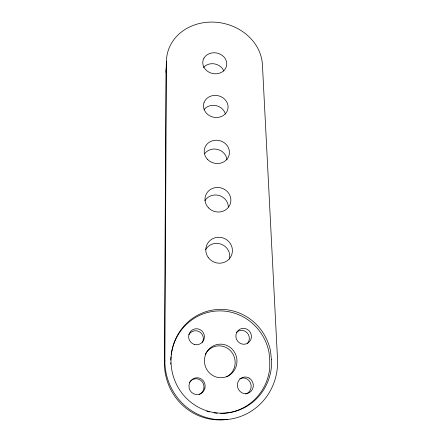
<?xml version="1.0" encoding="UTF-8"?>
<svg xmlns="http://www.w3.org/2000/svg" width="442" height="442" viewBox="0 0 442 442"><rect width="100%" height="100%" fill="white"/><g stroke="black" fill="none" stroke-linecap="round" stroke-linejoin="round"><path stroke-width="0.66" d="M227.409 419.298A56.222 54.388 81.6 0 1 164.418 362.876L165.993 72.449L166.424 61.615A48.283 41.868 11.9 0 1 213.48 22.111A48.283 41.868 11.9 0 1 262.432 64.781L277.521 359.208A58.195 56.311 80.1 0 1 222.569 419.767A58.195 56.311 80.1 0 1 164.872 360.672L166.424 61.615M164.418 362.876L164.872 360.672M220.602 413.336A51.261 49.598 80.6 0 0 269.747 368.136L269.742 360.158L268.996 352.246A51.261 49.598 80.6 0 0 218.641 310.914A51.261 49.598 80.6 0 0 171.192 354.733M217.265 413.198A51.261 49.598 80.6 0 1 213.95 412.828M209.353 411.933A51.261 49.598 80.6 0 1 206.762 411.22M170.805 364.153A51.261 49.598 80.6 0 1 170.761 362.805M170.767 360.108A51.261 49.598 80.6 0 1 170.966 356.744M205.331 354.103A16.453 15.918 81.4 0 1 217.282 345.942L219.757 345.854A16.453 15.918 81.4 0 1 235.022 360.247L235.161 362.816A16.453 15.918 81.4 0 1 226.663 376.899M165.993 72.449A46.852 40.896 11.8 0 1 166.391 67.289M199.204 394.535A8.249 7.923 -86 0 0 202.994 390.955L203.756 388.949A8.249 7.923 -86 0 0 193.961 379.043L192.066 379.888A8.249 7.923 -86 0 0 190.436 381.219M189.458 382.485A8.249 7.923 -86 0 1 190.088 381.617M239.813 378.8A8.199 7.796 79 0 1 245.1 378.23L247.001 379.009A8.199 7.796 79 0 1 251.117 387.093A8.199 7.796 79 0 1 245.647 394.037M204.867 200.756A12.608 11.879 16.4 0 1 218.818 195.414A12.608 11.879 16.4 0 1 228.37 206.966M205.652 249.537A12.945 12.514 23.1 0 1 221.575 244.327A12.945 12.514 23.1 0 1 229.437 259.145M204.801 153.462A12.288 11.282 13.9 0 1 218.039 149.551A12.288 11.282 13.9 0 1 227 159.916M204.077 109.472A11.989 10.73 12.6 0 1 216.077 105.616A11.989 10.73 12.6 0 1 225.437 114.091M203.386 67.593A11.707 10.216 11.8 0 1 212.696 63.703L214.508 63.886A11.707 10.216 11.8 0 1 223.89 71.096M236.641 332.202A7.845 7.586 66 0 1 247.166 332.82A7.845 7.586 66 0 1 247.321 343.589M188.856 334.699A7.857 7.735 88.3 0 1 202.226 334.577L203.022 336.456A7.857 7.735 88.3 0 1 202.331 342.423M204.011 102.654L203.585 104.329A12.37 11.006 12.7 0 0 216.05 117.522L217.983 117.428A12.37 11.006 12.7 0 0 228.072 106.704L227.868 104.975A12.37 11.006 12.7 0 0 216.481 95.444A12.37 11.006 12.7 0 0 204.011 102.654M236.79 332.356L236.072 334.279A8.011 7.741 64.8 0 0 245.956 343.97L247.807 343.147A8.011 7.741 64.8 0 0 248.968 330.627A8.011 7.741 64.8 0 0 236.79 332.356M204.911 388.175L204.132 390.225A8.431 8.094 -86.4 0 1 191.397 392.22A8.431 8.094 -86.4 0 1 192.95 378.916L194.889 378.054A8.431 8.094 -86.4 0 1 204.911 388.175M203.994 58.084L203.298 59.582A12.067 10.459 11.9 0 0 215.033 73.797L216.917 73.726A12.067 10.459 11.9 0 0 224.658 69.731L225.602 68.344A12.067 10.459 11.9 0 0 216.409 52.941L214.541 52.747A12.067 10.459 11.9 0 0 203.994 58.084M194.563 344.511L192.64 343.721A8.022 7.901 86.8 0 1 190.872 331.13A8.022 7.901 86.8 0 1 203.309 332.649L204.121 334.566A8.022 7.901 86.8 0 1 194.563 344.511M249.089 378.026L247.144 377.23A8.381 7.962 78.3 0 0 237.719 387.606L238.581 389.617A8.381 7.962 78.3 0 0 251.194 391.164A8.381 7.962 78.3 0 0 249.089 378.026M271.349 359.285L270.592 351.274A51.952 50.272 80.1 0 0 191.883 318.853A51.952 50.272 80.1 0 0 196.055 405.878A51.952 50.272 80.1 0 0 271.36 367.374L271.349 359.285M205.668 354.335A16.807 16.26 80.4 0 0 222.812 377.612A16.807 16.26 80.4 0 0 233.625 350.876A16.807 16.26 80.4 0 0 205.668 354.335M208.558 207.911A13.022 12.221 16.4 0 0 230.37 203.602A13.022 12.221 16.4 0 0 214.873 187.712A13.022 12.221 16.4 0 0 208.558 207.911M208.16 257.332A13.387 12.895 22.7 0 0 231.144 256.089A13.387 12.895 22.7 0 0 218.017 237.288A13.387 12.895 22.7 0 0 208.16 257.332M207.685 159.556A12.685 11.586 13.9 0 0 228.934 155.639A12.685 11.586 13.9 0 0 213.851 140.445A12.685 11.586 13.9 0 0 207.685 159.556"/></g></svg>
